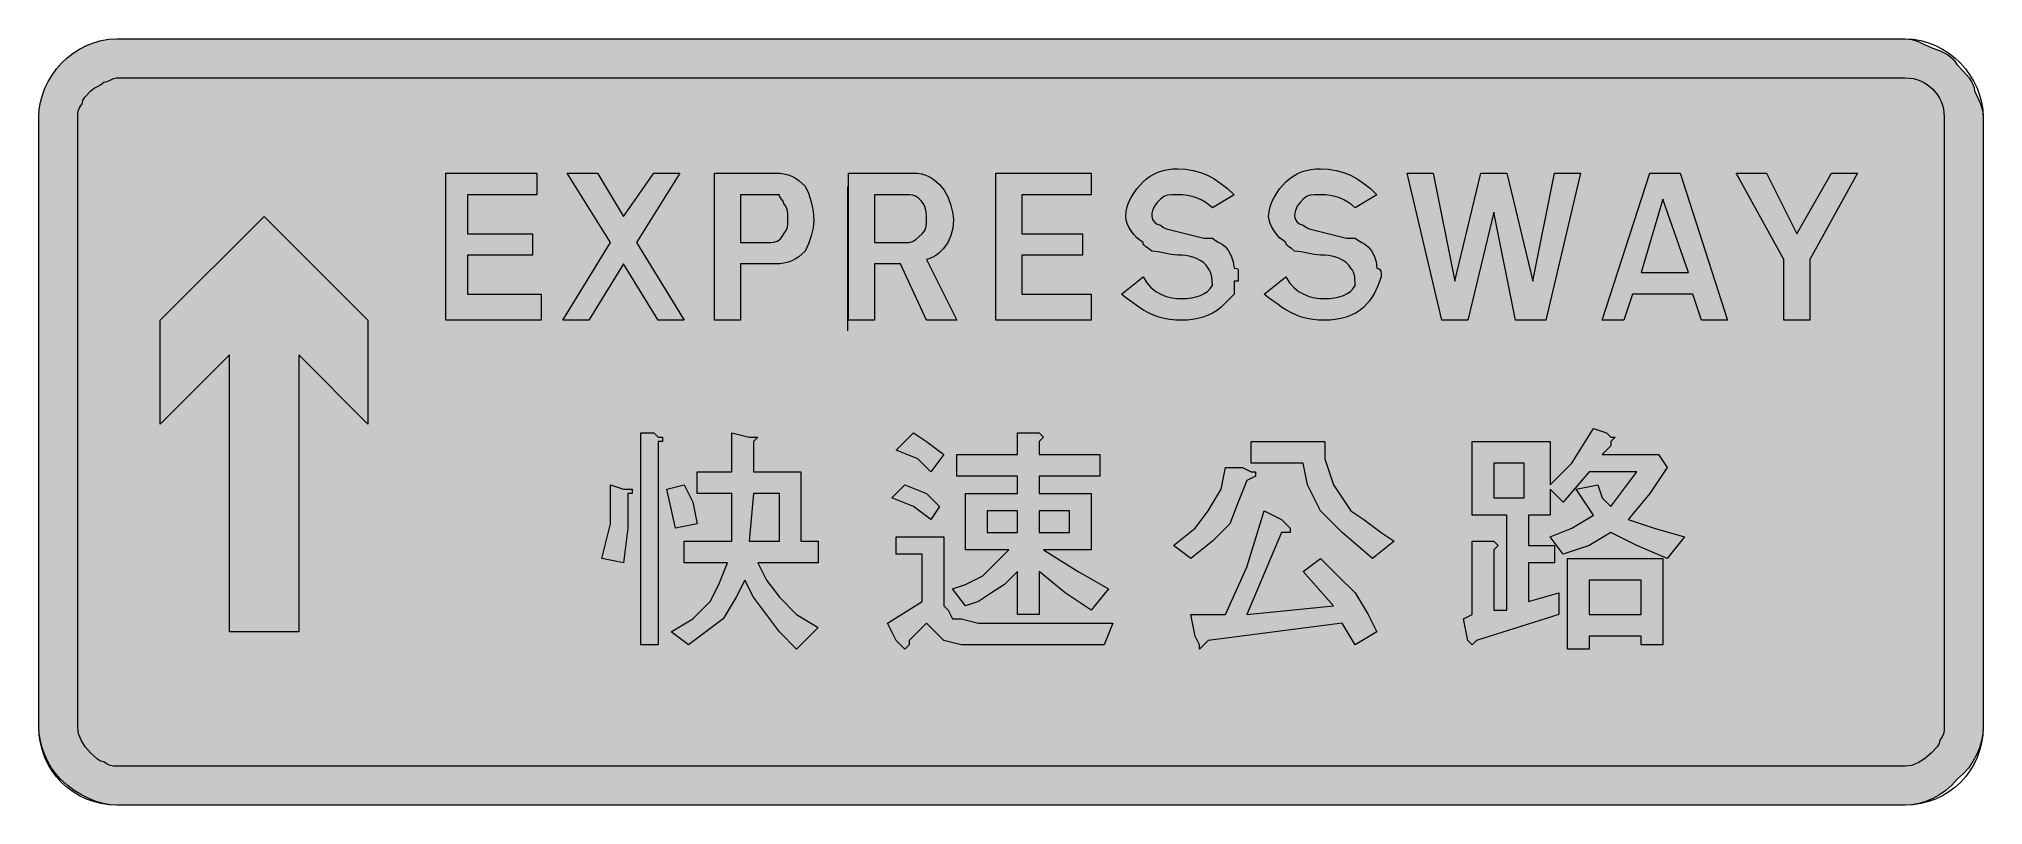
# Model space of a CAD drawing. Header units: metres. Extents: x 14 to 553, y 30 to 242.
import ezdxf

# ---------------------------------------------------------------- set-up
doc = ezdxf.new("R2010")
doc.units = ezdxf.units.M
for name, color, linetype, true_color in [('FILL_BLUE_0000FF', 7, 'Continuous', 0x0000ff), ('FILL_WHITE_FFFFFF', 7, 'Continuous', 0xffffff), ('STROKE_BLUE_0000FF', 7, 'Continuous', 0x0000ff), ('STROKE_WHITE_FFFFFF', 7, 'Continuous', 0xffffff)]:
    doc.layers.add(name, color=color, linetype=linetype, true_color=true_color)

msp = doc.modelspace()

# ---------------------------------------------------------------- hatches: boundary and pattern name
at = {"layer": 'FILL_BLUE_0000FF', "true_color": 0x0000ff}
h = msp.add_hatch(color=7, dxfattribs=at)
h.dxf.hatch_style = 1
h.paths.add_polyline_path([(532.56, 231.06), (533.64, 230.9), (534.67, 230.64), (535.67, 230.28), (536.61, 229.82), (537.5, 229.28), (539.1, 227.97), (540.41, 226.37), (540.95, 225.48), (541.41, 224.54), (541.77, 223.54), (542.03, 222.51), (542.19, 221.43), (542.25, 220.32), (542.25, 51.12), (542.23, 50.22), (542.1, 49.32), (541.74, 48.42), (541.05, 47.52), (540.84, 46.62), (540.3, 45.72), (538.65, 43.92), (536.85, 42.34), (535.05, 41.22), (534.15, 40.83), (533.25, 40.54), (532.35, 40.38), (531.45, 40.32), (35.85, 40.32), (34.95, 40.34), (34.05, 40.47), (33.15, 40.83), (32.25, 41.52), (31.35, 41.73), (30.45, 42.27), (28.65, 43.92), (27.08, 45.72), (25.95, 47.52), (25.56, 48.42), (25.27, 49.32), (25.11, 50.22), (25.05, 51.12), (25.05, 220.32), (25.07, 221.22), (25.2, 222.12), (25.56, 223.02), (26.25, 223.92), (26.46, 224.82), (27, 225.72), (28.65, 227.52), (29.55, 228.23), (30.45, 228.72), (31.35, 229.21), (32.25, 229.92), (33.15, 230.11), (34.05, 230.52), (34.95, 230.93), (35.85, 231.12), (531.45, 231.12), (532.56, 231.06)])
at = {"layer": 'FILL_WHITE_FFFFFF', "true_color": 0xffffff}
h = msp.add_hatch(color=7, dxfattribs=at)
h.dxf.hatch_style = 1
h.paths.add_polyline_path([(531.45, 241.92), (533.25, 241.71), (535.05, 241.17), (536.85, 240.4), (538.65, 239.52), (541.13, 238.6), (543.15, 237.57), (543.99, 236.98), (544.73, 236.31), (545.34, 235.57), (545.85, 234.72), (547.61, 232.92), (549.15, 231.12), (549.76, 230.22), (550.24, 229.32), (550.54, 228.42), (550.65, 227.52), (551.53, 225.72), (552.3, 223.92), (552.84, 222.12), (553.05, 220.32), (553.05, 51.12), (552.94, 49.27), (552.6, 47.35), (552.04, 45.4), (551.25, 43.47), (550.24, 41.59), (549, 39.81), (547.54, 38.18), (545.85, 36.72), (544.39, 35.03), (542.76, 33.57), (540.98, 32.33), (539.1, 31.32), (537.17, 30.53), (535.22, 29.97), (533.3, 29.63), (531.45, 29.52), (35.85, 29.52), (34, 29.63), (32.06, 29.97), (30.07, 30.53), (28.05, 31.32), (26.03, 32.33), (24.04, 33.57), (22.1, 35.03), (20.25, 36.72), (18.96, 38.18), (17.79, 39.81), (16.77, 41.59), (15.9, 43.47), (15.2, 45.4), (14.68, 47.35), (14.36, 49.27), (14.25, 51.12), (14.25, 220.32), (14.36, 222.34), (14.69, 224.35), (15.22, 226.32), (15.94, 228.25), (16.84, 230.12), (17.92, 231.9), (19.16, 233.59), (20.55, 235.17), (22.08, 236.62), (23.74, 237.93), (25.52, 239.09), (27.41, 240.06), (29.4, 240.85), (31.48, 241.43), (33.63, 241.8), (35.85, 241.92), (531.45, 241.92)])
h = msp.add_hatch(color=7, dxfattribs=at)
h.dxf.hatch_style = 1
h.paths.add_polyline_path([(338.5, 195.96), (337.44, 196.69), (336.31, 197.31), (335.1, 197.82), (333.84, 198.21), (332.53, 198.49), (331.2, 198.66), (329.85, 198.72), (328.26, 198.7), (327, 198.57), (325.97, 198.21), (325.05, 197.52), (324.17, 196.6), (323.4, 195.57), (322.86, 194.31), (322.7, 193.57), (322.65, 192.72), (322.86, 191.84), (323.4, 191.07), (324.17, 190.53), (325.05, 190.32), (325.93, 189.63), (326.7, 189.27), (327.45, 189.12), (337.05, 186.72), (339.45, 186.72), (340.35, 186.01), (341.25, 185.52), (342.15, 185.03), (343.05, 184.32), (343.93, 183.21), (344.7, 181.77), (345.24, 180.1), (345.45, 178.32), (346.14, 178.3), (346.5, 178.17), (346.63, 177.81), (346.65, 177.12), (346.65, 175.92), (346.65, 174.72), (345.45, 174.72), (345.45, 173.52), (345.45, 171.12), (341.85, 167.52), (340.84, 166.68), (339.66, 165.94), (338.33, 165.33), (336.9, 164.82), (335.42, 164.43), (333.92, 164.14), (332.45, 163.98), (331.05, 163.92), (329.3, 163.98), (327.66, 164.14), (326.09, 164.43), (324.6, 164.82), (323.16, 165.33), (321.77, 165.94), (320.4, 166.68), (319.05, 167.52), (317.96, 168.42), (316.65, 169.32), (315.34, 170.22), (314.25, 171.12), (320.25, 175.92), (321.26, 174.28), (322.44, 172.96), (323.77, 171.91), (325.2, 171.12), (326.68, 170.55), (328.18, 170.18), (329.65, 169.98), (331.05, 169.92), (332.4, 169.98), (333.71, 170.14), (334.97, 170.43), (336.15, 170.82), (337.21, 171.33), (338.14, 171.94), (338.89, 172.68), (339.45, 173.52), (339.3, 175.92), (338.94, 177.23), (338.65, 177.82), (338.25, 178.32), (337.69, 179.16), (336.96, 179.89), (336.08, 180.51), (335.1, 181.02), (334.07, 181.41), (333.02, 181.69), (332, 181.86), (331.05, 181.92), (329.85, 181.92), (328.05, 182.11), (326.25, 182.52), (324.45, 182.93), (322.65, 183.12), (321.77, 183.83), (321, 184.32), (320.46, 184.81), (320.3, 185.12), (320.25, 185.52), (319.35, 186.08), (318.49, 186.81), (317.68, 187.69), (316.95, 188.67), (316.34, 189.7), (315.86, 190.75), (315.56, 191.77), (315.45, 192.72), (315.56, 194.07), (315.86, 195.4), (316.34, 196.71), (316.95, 197.97), (317.68, 199.18), (318.49, 200.31), (320.25, 202.32), (321.2, 203.16), (322.26, 203.89), (323.39, 204.51), (324.6, 205.02), (325.86, 205.41), (327.17, 205.69), (328.5, 205.86), (329.85, 205.92), (332.05, 205.81), (334.14, 205.47), (336.16, 204.91), (338.1, 204.12), (339.99, 203.11), (341.83, 201.87), (343.65, 200.41), (345.45, 198.72), (339.45, 195.12), (338.5, 195.96)])
h = msp.add_hatch(color=7, dxfattribs=at)
h.dxf.hatch_style = 1
h.paths.add_polyline_path([(378.1, 195.96), (377.04, 196.69), (375.91, 197.31), (374.7, 197.82), (373.44, 198.21), (372.13, 198.49), (370.8, 198.66), (369.45, 198.72), (367.86, 198.7), (366.6, 198.57), (365.57, 198.21), (364.65, 197.52), (363.77, 196.6), (363, 195.57), (362.46, 194.31), (362.3, 193.57), (362.25, 192.72), (362.46, 191.84), (363, 191.07), (363.77, 190.53), (364.65, 190.32), (365.53, 189.63), (366.3, 189.27), (367.05, 189.12), (376.65, 186.72), (379.05, 186.72), (379.95, 186.01), (380.85, 185.52), (381.75, 185.03), (382.65, 184.32), (383.53, 183.21), (384.3, 181.77), (384.84, 180.1), (385.05, 178.32), (385.45, 178.27), (385.74, 178.11), (386.1, 177.57), (386.23, 176.8), (386.25, 175.92), (385.33, 173.43), (384.3, 171.27), (383.04, 169.34), (381.45, 167.52), (380.44, 166.68), (379.26, 165.94), (377.93, 165.33), (376.5, 164.82), (375.02, 164.43), (373.52, 164.14), (372.05, 163.98), (370.65, 163.92), (368.9, 163.98), (367.26, 164.14), (365.69, 164.43), (364.2, 164.82), (362.76, 165.33), (361.37, 165.94), (360, 166.68), (358.65, 167.52), (357.56, 168.42), (356.25, 169.32), (354.94, 170.22), (353.85, 171.12), (359.85, 175.92), (360.86, 174.28), (362.04, 172.96), (363.37, 171.91), (364.8, 171.12), (366.28, 170.55), (367.78, 170.18), (369.25, 169.98), (370.65, 169.92), (372, 169.98), (373.31, 170.14), (374.57, 170.43), (375.75, 170.82), (376.81, 171.33), (377.74, 171.94), (378.49, 172.68), (379.05, 173.52), (378.9, 175.92), (378.54, 177.23), (378.25, 177.82), (377.85, 178.32), (377.29, 179.16), (376.56, 179.89), (375.68, 180.51), (374.7, 181.02), (373.67, 181.41), (372.62, 181.69), (371.6, 181.86), (370.65, 181.92), (369.45, 181.92), (367.65, 182.11), (365.85, 182.52), (364.05, 182.93), (362.25, 183.12), (361.37, 183.83), (360.6, 184.32), (360.06, 184.81), (359.9, 185.12), (359.85, 185.52), (358.95, 186.08), (358.09, 186.81), (357.28, 187.69), (356.55, 188.67), (355.94, 189.7), (355.46, 190.75), (355.16, 191.77), (355.05, 192.72), (355.16, 194.07), (355.46, 195.4), (355.94, 196.71), (356.55, 197.97), (357.28, 199.18), (358.09, 200.31), (359.85, 202.32), (360.8, 203.16), (361.86, 203.89), (362.99, 204.51), (364.2, 205.02), (365.46, 205.41), (366.77, 205.69), (368.1, 205.86), (369.45, 205.92), (371.65, 205.81), (373.74, 205.47), (375.76, 204.91), (377.7, 204.12), (379.59, 203.11), (381.43, 201.87), (383.25, 200.41), (385.05, 198.72), (379.05, 195.12), (378.1, 195.96)])
h = msp.add_hatch(color=7, dxfattribs=at)
h.dxf.hatch_style = 1
h.paths.add_polyline_path([(127.05, 204.72), (152.25, 204.72), (152.25, 198.72), (133.05, 198.72), (133.05, 187.92), (151.05, 187.92), (151.05, 181.92), (133.05, 181.92), (133.05, 171.12), (153.45, 171.12), (153.45, 163.92), (127.05, 163.92), (127.05, 204.72)])
h = msp.add_hatch(color=7, dxfattribs=at)
h.dxf.hatch_style = 1
h.paths.add_polyline_path([(193.05, 163.92), (185.85, 163.92), (176.25, 179.52), (166.65, 163.92), (159.45, 163.92), (172.65, 185.52), (160.65, 204.72), (169.05, 204.72), (176.25, 192.72), (184.65, 204.72), (191.85, 204.72), (179.85, 185.52), (193.05, 163.92)])
h = msp.add_hatch(color=7, dxfattribs=at)
h.dxf.hatch_style = 1
h.paths.add_polyline_path([(220.74, 204.49), (221.86, 204.21), (222.9, 203.82), (223.89, 203.31), (224.83, 202.69), (226.65, 201.12), (227.53, 199.11), (228.3, 196.77), (228.84, 194.2), (229.05, 191.52), (228.84, 189.53), (228.3, 187.32), (227.53, 185.11), (226.65, 183.12), (224.83, 181.54), (223.89, 180.93), (222.9, 180.42), (221.86, 180.03), (220.74, 179.74), (219.55, 179.58), (218.25, 179.52), (208.65, 179.52), (208.65, 163.92), (201.45, 163.92), (201.45, 204.72), (218.25, 204.72), (219.55, 204.66), (220.74, 204.49)])
h.paths.add_polyline_path([(217.05, 185.52), (217.95, 185.56), (218.85, 185.82), (219.3, 186.11), (219.75, 186.53), (220.2, 187.13), (220.65, 187.92), (221.34, 188.82), (221.7, 189.72), (221.83, 190.62), (221.85, 191.52), (221.83, 193.11), (221.7, 194.37), (221.34, 195.4), (220.65, 196.32), (220.6, 196.72), (220.46, 197.03), (220.05, 197.52), (219.64, 198.01), (219.5, 198.32), (219.45, 198.72), (217.05, 198.72), (208.65, 198.72), (208.65, 185.52), (217.05, 185.52)], flags=16)
h = msp.add_hatch(color=7, dxfattribs=at)
h.dxf.hatch_style = 1
h.paths.add_polyline_path([(253.05, 179.52), (245.85, 179.52), (245.85, 163.92), (238.65, 163.92), (238.65, 204.72), (256.65, 204.72), (257.75, 204.66), (258.79, 204.5), (259.77, 204.24), (260.7, 203.88), (261.57, 203.42), (262.39, 202.88), (263.85, 201.57), (265.09, 199.97), (266.1, 198.14), (266.89, 196.11), (267.45, 193.92), (267.62, 192.8), (267.68, 191.68), (267.51, 189.49), (266.96, 187.42), (266.1, 185.52), (264.95, 183.84), (263.57, 182.44), (262.8, 181.87), (261.99, 181.39), (261.14, 181), (260.25, 180.72), (268.65, 163.92), (260.25, 163.92), (253.05, 179.52)])
h.paths.add_polyline_path([(256.35, 185.73), (257.25, 186.27), (259.05, 187.92), (259.74, 188.84), (260.1, 189.87), (260.23, 191.13), (260.25, 192.72), (260.14, 194.01), (259.84, 195.18), (259.36, 196.2), (258.75, 197.07), (258.02, 197.77), (257.21, 198.29), (256.35, 198.61), (255.45, 198.72), (245.85, 198.72), (245.85, 185.52), (255.45, 185.52), (256.35, 185.73)], flags=16)
h = msp.add_hatch(color=7, dxfattribs=at)
h.dxf.hatch_style = 1
h.paths.add_polyline_path([(279.45, 204.72), (305.85, 204.72), (305.85, 198.72), (286.65, 198.72), (286.65, 187.92), (303.45, 187.92), (303.45, 181.92), (286.65, 181.92), (286.65, 171.12), (305.85, 171.12), (305.85, 163.92), (279.45, 163.92), (279.45, 204.72)])
h = msp.add_hatch(color=7, dxfattribs=at)
h.dxf.hatch_style = 1
h.paths.add_polyline_path([(393.45, 204.72), (400.65, 204.72), (406.65, 174.72), (413.85, 204.72), (421.05, 204.72), (428.25, 174.72), (434.25, 204.72), (441.45, 204.72), (431.85, 163.92), (423.45, 163.92), (417.45, 193.92), (410.25, 163.92), (403.05, 163.92), (393.45, 204.72)])
h = msp.add_hatch(color=7, dxfattribs=at)
h.dxf.hatch_style = 1
h.paths.add_polyline_path([(482.25, 163.92), (475.05, 163.92), (472.65, 171.12), (455.85, 171.12), (453.45, 163.92), (447.45, 163.92), (460.65, 204.72), (469.05, 204.72), (482.25, 163.92)])
h.paths.add_polyline_path([(458.25, 177.12), (471.45, 177.12), (464.25, 197.52), (458.25, 177.12)], flags=16)
h = msp.add_hatch(color=7, dxfattribs=at)
h.dxf.hatch_style = 1
h.paths.add_polyline_path([(493.05, 204.72), (501.45, 187.92), (511.05, 204.72), (518.25, 204.72), (505.05, 180.72), (505.05, 163.92), (497.85, 163.92), (497.85, 180.72), (484.65, 204.72), (493.05, 204.72)])
h = msp.add_hatch(color=7, dxfattribs=at)
h.dxf.hatch_style = 1
h.paths.add_polyline_path([(105.45, 135.12), (86.25, 154.32), (86.25, 77.52), (67.05, 77.52), (67.05, 154.32), (47.85, 135.12), (47.85, 163.92), (76.65, 192.72), (105.45, 163.92), (105.45, 135.12)])
h = msp.add_hatch(color=7, dxfattribs=at)
h.dxf.hatch_style = 1
h.paths.add_polyline_path([(181.05, 132.72), (184.65, 132.72), (185.85, 131.52), (187.05, 131.52), (187.05, 130.32), (185.85, 130.32), (185.85, 73.92), (181.05, 73.92), (181.05, 132.72)])
h = msp.add_hatch(color=7, dxfattribs=at)
h.dxf.hatch_style = 1
h.paths.add_polyline_path([(206.25, 132.72), (211.05, 131.52), (212.25, 131.52), (213.45, 131.52), (212.25, 130.32), (212.25, 129.12), (212.25, 121.92), (225.45, 121.92), (225.45, 102.72), (230.25, 102.72), (230.25, 96.72), (213.45, 96.72), (215.85, 91.92), (219.45, 87.12), (224.25, 82.32), (230.25, 78.72), (224.25, 72.72), (219.45, 77.52), (215.85, 82.32), (212.25, 87.12), (209.85, 91.92), (207.45, 87.12), (203.85, 81.12), (199.05, 77.52), (194.25, 73.92), (189.45, 77.52), (195.45, 81.12), (200.25, 85.92), (202.65, 90.72), (205.05, 96.72), (193.05, 96.72), (193.05, 102.72), (206.25, 102.72), (206.25, 115.92), (196.65, 115.92), (196.65, 121.92), (206.25, 121.92), (206.25, 132.72)])
h.paths.add_polyline_path([(212.25, 115.92), (211.05, 102.72), (219.45, 102.72), (219.45, 115.92), (212.25, 115.92)], flags=16)
h = msp.add_hatch(color=7, dxfattribs=at)
h.dxf.hatch_style = 1
h.paths.add_polyline_path([(260.25, 130.32), (265.05, 126.72), (261.45, 121.92), (257.85, 125.52), (251.85, 127.92), (256.65, 132.72), (260.25, 130.32)])
h = msp.add_hatch(color=7, dxfattribs=at)
h.dxf.hatch_style = 1
h.paths.add_polyline_path([(290.25, 132.72), (291.45, 132.72), (292.65, 131.52), (291.45, 130.32), (291.45, 126.72), (308.25, 126.72), (308.25, 120.72), (291.45, 120.72), (291.45, 115.92), (305.85, 115.92), (305.85, 100.32), (292.65, 100.32), (302.25, 94.32), (310.65, 89.52), (305.85, 83.52), (298.65, 88.32), (291.45, 94.32), (291.45, 82.32), (285.45, 82.32), (285.45, 94.32), (281.85, 90.72), (278.25, 88.32), (274.65, 85.92), (271.05, 84.72), (267.45, 89.52), (271.05, 90.72), (275.85, 93.12), (279.45, 96.72), (283.05, 100.32), (271.05, 100.32), (271.05, 115.92), (285.45, 115.92), (285.45, 120.72), (268.65, 120.72), (268.65, 126.72), (285.45, 126.72), (285.45, 132.72), (290.25, 132.72)])
h.paths.add_polyline_path([(277.05, 111.12), (277.05, 105.12), (285.45, 105.12), (285.45, 111.12), (277.05, 111.12)], flags=16)
h.paths.add_polyline_path([(299.85, 111.12), (291.45, 111.12), (291.45, 105.12), (299.85, 105.12), (299.85, 111.12)], flags=16)
h = msp.add_hatch(color=7, dxfattribs=at)
h.dxf.hatch_style = 1
h.paths.add_polyline_path([(370.65, 130.32), (370.65, 125.52), (371.85, 121.92), (373.05, 118.32), (375.45, 114.72), (377.85, 111.12), (381.45, 108.72), (386.25, 105.12), (389.85, 102.72), (383.85, 97.92), (375.45, 105.12), (369.45, 111.12), (365.85, 118.32), (364.65, 124.32), (350.25, 124.32), (350.25, 130.32), (370.65, 130.32)])
h = msp.add_hatch(color=7, dxfattribs=at)
h.dxf.hatch_style = 1
h.paths.add_polyline_path([(433.05, 130.32), (433.05, 118.32), (439.05, 124.32), (445.05, 133.92), (448.65, 132.72), (449.85, 131.52), (451.05, 131.52), (449.85, 130.32), (449.85, 129.12), (447.45, 126.72), (463.05, 126.72), (465.45, 123.12), (460.65, 115.92), (454.65, 108.72), (461.85, 106.32), (470.25, 103.92), (465.45, 97.92), (457.05, 101.52), (449.85, 105.12), (443.85, 101.52), (436.65, 99.12), (433.05, 103.92), (439.05, 106.32), (445.05, 109.92), (442.65, 113.52), (440.25, 117.12), (446.25, 118.32), (447.45, 114.72), (449.85, 112.32), (453.45, 117.12), (457.05, 121.92), (443.85, 121.92), (436.65, 113.52), (433.05, 117.12), (433.05, 109.92), (427.05, 109.92), (427.05, 101.52), (434.25, 101.52), (434.25, 96.72), (427.05, 96.72), (427.05, 85.92), (435.45, 88.32), (435.45, 82.32), (412.65, 75.12), (411.45, 73.92), (410.25, 75.12), (409.05, 81.12), (411.45, 82.32), (411.45, 102.72), (416.25, 102.72), (417.45, 102.72), (418.65, 101.52), (417.45, 100.32), (417.45, 83.52), (421.05, 83.52), (421.05, 109.92), (411.45, 109.92), (411.45, 130.32), (433.05, 130.32)])
h.paths.add_polyline_path([(425.85, 124.32), (417.45, 124.32), (417.45, 114.72), (425.85, 114.72), (425.85, 124.32)], flags=16)
h = msp.add_hatch(color=7, dxfattribs=at)
h.dxf.hatch_style = 1
h.paths.add_polyline_path([(350.25, 121.92), (351.45, 121.92), (351.45, 120.72), (349.05, 119.52), (346.65, 113.52), (344.25, 107.52), (339.45, 102.72), (333.45, 97.92), (328.65, 101.52), (334.65, 106.32), (338.25, 111.12), (341.85, 117.12), (343.05, 123.12), (347.85, 123.12), (350.25, 121.92)])
h = msp.add_hatch(color=7, dxfattribs=at)
h.dxf.hatch_style = 1
h.paths.add_polyline_path([(172.65, 107.52), (172.65, 118.32), (176.25, 117.12), (177.45, 117.12), (178.65, 117.12), (178.65, 115.92), (177.45, 115.92), (177.45, 106.32), (176.25, 96.72), (170.25, 97.92), (172.65, 107.52)])
h = msp.add_hatch(color=7, dxfattribs=at)
h.dxf.hatch_style = 1
h.paths.add_polyline_path([(188.25, 117.12), (193.05, 118.32), (195.45, 113.52), (196.65, 107.52), (190.65, 106.32), (188.25, 117.12)])
h = msp.add_hatch(color=7, dxfattribs=at)
h.dxf.hatch_style = 1
h.paths.add_polyline_path([(260.25, 115.92), (263.85, 112.32), (261.45, 108.72), (256.65, 112.32), (250.65, 114.72), (254.25, 118.32), (260.25, 115.92)])
h = msp.add_hatch(color=7, dxfattribs=at)
h.dxf.hatch_style = 1
h.paths.add_polyline_path([(359.85, 107.52), (361.05, 106.32), (361.05, 105.12), (358.65, 105.12), (349.05, 82.32), (373.05, 84.72), (364.65, 94.32), (369.45, 97.92), (374.25, 93.12), (379.05, 88.32), (382.65, 82.32), (385.05, 77.52), (379.05, 73.92), (375.45, 79.92), (338.25, 75.12), (337.05, 73.92), (335.85, 72.72), (335.85, 73.92), (334.65, 76.32), (333.45, 82.32), (343.05, 82.32), (349.05, 95.52), (353.85, 111.12), (358.65, 108.72), (359.85, 107.52)])
h = msp.add_hatch(color=7, dxfattribs=at)
h.dxf.hatch_style = 1
h.paths.add_polyline_path([(265.05, 103.92), (265.05, 85.92), (265.05, 84.72), (266.25, 83.52), (267.45, 81.12), (269.85, 81.12), (274.65, 79.92), (280.65, 79.92), (311.85, 79.92), (309.45, 73.92), (277.05, 73.92), (269.85, 73.92), (265.05, 75.12), (262.65, 77.52), (260.25, 79.92), (255.45, 75.12), (255.45, 73.92), (254.25, 72.72), (253.05, 73.92), (251.85, 75.12), (249.45, 79.92), (259.05, 85.92), (259.05, 99.12), (251.85, 99.12), (251.85, 103.92), (265.05, 103.92)])
h = msp.add_hatch(color=7, dxfattribs=at)
h.dxf.hatch_style = 1
h.paths.add_polyline_path([(464.25, 97.92), (464.25, 73.92), (458.25, 73.92), (458.25, 76.32), (443.85, 76.32), (443.85, 72.72), (437.85, 72.72), (437.85, 97.92), (464.25, 97.92)])
h.paths.add_polyline_path([(458.25, 91.92), (443.85, 91.92), (443.85, 82.32), (458.25, 82.32), (458.25, 91.92)], flags=16)

# ---------------------------------------------------------------- linework, layer by layer
at = {"layer": 'FILL_BLUE_0000FF', "lineweight": 0, "true_color": 0x0000ff}
msp.add_lwpolyline([(532.56, 231.06), (533.64, 230.9), (534.67, 230.64), (535.67, 230.28), (536.61, 229.82), (537.5, 229.28), (539.1, 227.97), (540.41, 226.37), (540.95, 225.48), (541.41, 224.54), (541.77, 223.54), (542.03, 222.51), (542.19, 221.43), (542.25, 220.32), (542.25, 51.12), (542.23, 50.22), (542.1, 49.32), (541.74, 48.42), (541.05, 47.52), (540.84, 46.62), (540.3, 45.72), (538.65, 43.92), (536.85, 42.34), (535.05, 41.22), (534.15, 40.83), (533.25, 40.54), (532.35, 40.38), (531.45, 40.32), (35.85, 40.32), (34.95, 40.34), (34.05, 40.47), (33.15, 40.83), (32.25, 41.52), (31.35, 41.73), (30.45, 42.27), (28.65, 43.92), (27.08, 45.72), (25.95, 47.52), (25.56, 48.42), (25.27, 49.32), (25.11, 50.22), (25.05, 51.12), (25.05, 220.32), (25.07, 221.22), (25.2, 222.12), (25.56, 223.02), (26.25, 223.92), (26.46, 224.82), (27, 225.72), (28.65, 227.52), (29.55, 228.23), (30.45, 228.72), (31.35, 229.21), (32.25, 229.92), (33.15, 230.11), (34.05, 230.52), (34.95, 230.93), (35.85, 231.12), (531.45, 231.12)], close=True, dxfattribs=at)
at = {"layer": 'FILL_WHITE_FFFFFF', "lineweight": 0, "true_color": 0xffffff}
for points in [[(531.45, 241.92), (533.25, 241.71), (535.05, 241.17), (536.85, 240.4), (538.65, 239.52), (541.13, 238.6), (543.15, 237.57), (543.99, 236.98), (544.73, 236.31), (545.34, 235.57), (545.85, 234.72), (547.61, 232.92), (549.15, 231.12), (549.76, 230.22), (550.24, 229.32), (550.54, 228.42), (550.65, 227.52), (551.53, 225.72), (552.3, 223.92), (552.84, 222.12), (553.05, 220.32), (553.05, 51.12), (552.94, 49.27), (552.6, 47.35), (552.04, 45.4), (551.25, 43.47), (550.24, 41.59), (549, 39.81), (547.54, 38.18), (545.85, 36.72), (544.39, 35.03), (542.76, 33.57), (540.98, 32.33), (539.1, 31.32), (537.17, 30.53), (535.22, 29.97), (533.3, 29.63), (531.45, 29.52), (35.85, 29.52), (34, 29.63), (32.06, 29.97), (30.07, 30.53), (28.05, 31.32), (26.03, 32.33), (24.04, 33.57), (22.1, 35.03), (20.25, 36.72), (18.96, 38.18), (17.79, 39.81), (16.77, 41.59), (15.9, 43.47), (15.2, 45.4), (14.68, 47.35), (14.36, 49.27), (14.25, 51.12), (14.25, 220.32), (14.36, 222.34), (14.69, 224.35), (15.22, 226.32), (15.94, 228.25), (16.84, 230.12), (17.92, 231.9), (19.16, 233.59), (20.55, 235.17), (22.08, 236.62), (23.74, 237.93), (25.52, 239.09), (27.41, 240.06), (29.4, 240.85), (31.48, 241.43), (33.63, 241.8), (35.85, 241.92)], [(338.5, 195.96), (337.44, 196.69), (336.31, 197.31), (335.1, 197.82), (333.84, 198.21), (332.53, 198.49), (331.2, 198.66), (329.85, 198.72), (328.26, 198.7), (327, 198.57), (325.97, 198.21), (325.05, 197.52), (324.17, 196.6), (323.4, 195.57), (322.86, 194.31), (322.7, 193.57), (322.65, 192.72), (322.86, 191.84), (323.4, 191.07), (324.17, 190.53), (325.05, 190.32), (325.93, 189.63), (326.7, 189.27), (327.45, 189.12), (337.05, 186.72), (339.45, 186.72), (340.35, 186.01), (341.25, 185.52), (342.15, 185.03), (343.05, 184.32), (343.93, 183.21), (344.7, 181.77), (345.24, 180.1), (345.45, 178.32), (346.14, 178.3), (346.5, 178.17), (346.63, 177.81), (346.65, 177.12), (346.65, 175.92), (346.65, 174.72), (345.45, 174.72), (345.45, 173.52), (345.45, 171.12), (341.85, 167.52), (340.84, 166.68), (339.66, 165.94), (338.33, 165.33), (336.9, 164.82), (335.42, 164.43), (333.92, 164.14), (332.45, 163.98), (331.05, 163.92), (329.3, 163.98), (327.66, 164.14), (326.09, 164.43), (324.6, 164.82), (323.16, 165.33), (321.77, 165.94), (320.4, 166.68), (319.05, 167.52), (317.96, 168.42), (316.65, 169.32), (315.34, 170.22), (314.25, 171.12), (320.25, 175.92), (321.26, 174.28), (322.44, 172.96), (323.77, 171.91), (325.2, 171.12), (326.68, 170.55), (328.18, 170.18), (329.65, 169.98), (331.05, 169.92), (332.4, 169.98), (333.71, 170.14), (334.97, 170.43), (336.15, 170.82), (337.21, 171.33), (338.14, 171.94), (338.89, 172.68), (339.45, 173.52), (339.3, 175.92), (338.94, 177.23), (338.65, 177.82), (338.25, 178.32), (337.69, 179.16), (336.96, 179.89), (336.08, 180.51), (335.1, 181.02), (334.07, 181.41), (333.02, 181.69), (332, 181.86), (331.05, 181.92), (329.85, 181.92), (328.05, 182.11), (326.25, 182.52), (324.45, 182.93), (322.65, 183.12), (321.77, 183.83), (321, 184.32), (320.46, 184.81), (320.3, 185.12), (320.25, 185.52), (319.35, 186.08), (318.49, 186.81), (317.68, 187.69), (316.95, 188.67), (316.34, 189.7), (315.86, 190.75), (315.56, 191.77), (315.45, 192.72), (315.56, 194.07), (315.86, 195.4), (316.34, 196.71), (316.95, 197.97), (317.68, 199.18), (318.49, 200.31), (320.25, 202.32), (321.2, 203.16), (322.26, 203.89), (323.39, 204.51), (324.6, 205.02), (325.86, 205.41), (327.17, 205.69), (328.5, 205.86), (329.85, 205.92), (332.05, 205.81), (334.14, 205.47), (336.16, 204.91), (338.1, 204.12), (339.99, 203.11), (341.83, 201.87), (343.65, 200.41), (345.45, 198.72), (339.45, 195.12)], [(378.1, 195.96), (377.04, 196.69), (375.91, 197.31), (374.7, 197.82), (373.44, 198.21), (372.13, 198.49), (370.8, 198.66), (369.45, 198.72), (367.86, 198.7), (366.6, 198.57), (365.57, 198.21), (364.65, 197.52), (363.77, 196.6), (363, 195.57), (362.46, 194.31), (362.3, 193.57), (362.25, 192.72), (362.46, 191.84), (363, 191.07), (363.77, 190.53), (364.65, 190.32), (365.53, 189.63), (366.3, 189.27), (367.05, 189.12), (376.65, 186.72), (379.05, 186.72), (379.95, 186.01), (380.85, 185.52), (381.75, 185.03), (382.65, 184.32), (383.53, 183.21), (384.3, 181.77), (384.84, 180.1), (385.05, 178.32), (385.45, 178.27), (385.74, 178.11), (386.1, 177.57), (386.23, 176.8), (386.25, 175.92), (385.33, 173.43), (384.3, 171.27), (383.04, 169.34), (381.45, 167.52), (380.44, 166.68), (379.26, 165.94), (377.93, 165.33), (376.5, 164.82), (375.02, 164.43), (373.52, 164.14), (372.05, 163.98), (370.65, 163.92), (368.9, 163.98), (367.26, 164.14), (365.69, 164.43), (364.2, 164.82), (362.76, 165.33), (361.37, 165.94), (360, 166.68), (358.65, 167.52), (357.56, 168.42), (356.25, 169.32), (354.94, 170.22), (353.85, 171.12), (359.85, 175.92), (360.86, 174.28), (362.04, 172.96), (363.37, 171.91), (364.8, 171.12), (366.28, 170.55), (367.78, 170.18), (369.25, 169.98), (370.65, 169.92), (372, 169.98), (373.31, 170.14), (374.57, 170.43), (375.75, 170.82), (376.81, 171.33), (377.74, 171.94), (378.49, 172.68), (379.05, 173.52), (378.9, 175.92), (378.54, 177.23), (378.25, 177.82), (377.85, 178.32), (377.29, 179.16), (376.56, 179.89), (375.68, 180.51), (374.7, 181.02), (373.67, 181.41), (372.62, 181.69), (371.6, 181.86), (370.65, 181.92), (369.45, 181.92), (367.65, 182.11), (365.85, 182.52), (364.05, 182.93), (362.25, 183.12), (361.37, 183.83), (360.6, 184.32), (360.06, 184.81), (359.9, 185.12), (359.85, 185.52), (358.95, 186.08), (358.09, 186.81), (357.28, 187.69), (356.55, 188.67), (355.94, 189.7), (355.46, 190.75), (355.16, 191.77), (355.05, 192.72), (355.16, 194.07), (355.46, 195.4), (355.94, 196.71), (356.55, 197.97), (357.28, 199.18), (358.09, 200.31), (359.85, 202.32), (360.8, 203.16), (361.86, 203.89), (362.99, 204.51), (364.2, 205.02), (365.46, 205.41), (366.77, 205.69), (368.1, 205.86), (369.45, 205.92), (371.65, 205.81), (373.74, 205.47), (375.76, 204.91), (377.7, 204.12), (379.59, 203.11), (381.43, 201.87), (383.25, 200.41), (385.05, 198.72), (379.05, 195.12)], [(127.05, 204.72), (152.25, 204.72), (152.25, 198.72), (133.05, 198.72), (133.05, 187.92), (151.05, 187.92), (151.05, 181.92), (133.05, 181.92), (133.05, 171.12), (153.45, 171.12), (153.45, 163.92), (127.05, 163.92)], [(193.05, 163.92), (185.85, 163.92), (176.25, 179.52), (166.65, 163.92), (159.45, 163.92), (172.65, 185.52), (160.65, 204.72), (169.05, 204.72), (176.25, 192.72), (184.65, 204.72), (191.85, 204.72), (179.85, 185.52)], [(220.74, 204.49), (221.86, 204.21), (222.9, 203.82), (223.89, 203.31), (224.83, 202.69), (226.65, 201.12), (227.53, 199.11), (228.3, 196.77), (228.84, 194.2), (229.05, 191.52), (228.84, 189.53), (228.3, 187.32), (227.53, 185.11), (226.65, 183.12), (224.83, 181.54), (223.89, 180.93), (222.9, 180.42), (221.86, 180.03), (220.74, 179.74), (219.55, 179.58), (218.25, 179.52), (208.65, 179.52), (208.65, 163.92), (201.45, 163.92), (201.45, 204.72), (218.25, 204.72), (219.55, 204.66)], [(253.05, 179.52), (245.85, 179.52), (245.85, 163.92), (238.65, 163.92), (238.65, 204.72), (256.65, 204.72), (257.75, 204.66), (258.79, 204.5), (259.77, 204.24), (260.7, 203.88), (261.57, 203.42), (262.39, 202.88), (263.85, 201.57), (265.09, 199.97), (266.1, 198.14), (266.89, 196.11), (267.45, 193.92), (267.62, 192.8), (267.68, 191.68), (267.51, 189.49), (266.96, 187.42), (266.1, 185.52), (264.95, 183.84), (263.57, 182.44), (262.8, 181.87), (261.99, 181.39), (261.14, 181), (260.25, 180.72), (268.65, 163.92), (260.25, 163.92)], [(279.45, 204.72), (305.85, 204.72), (305.85, 198.72), (286.65, 198.72), (286.65, 187.92), (303.45, 187.92), (303.45, 181.92), (286.65, 181.92), (286.65, 171.12), (305.85, 171.12), (305.85, 163.92), (279.45, 163.92)], [(393.45, 204.72), (400.65, 204.72), (406.65, 174.72), (413.85, 204.72), (421.05, 204.72), (428.25, 174.72), (434.25, 204.72), (441.45, 204.72), (431.85, 163.92), (423.45, 163.92), (417.45, 193.92), (410.25, 163.92), (403.05, 163.92)], [(482.25, 163.92), (475.05, 163.92), (472.65, 171.12), (455.85, 171.12), (453.45, 163.92), (447.45, 163.92), (460.65, 204.72), (469.05, 204.72)], [(493.05, 204.72), (501.45, 187.92), (511.05, 204.72), (518.25, 204.72), (505.05, 180.72), (505.05, 163.92), (497.85, 163.92), (497.85, 180.72), (484.65, 204.72)], [(217.05, 185.52), (217.95, 185.56), (218.85, 185.82), (219.3, 186.11), (219.75, 186.53), (220.2, 187.13), (220.65, 187.92), (221.34, 188.82), (221.7, 189.72), (221.83, 190.62), (221.85, 191.52), (221.83, 193.11), (221.7, 194.37), (221.34, 195.4), (220.65, 196.32), (220.6, 196.72), (220.46, 197.03), (220.05, 197.52), (219.64, 198.01), (219.5, 198.32), (219.45, 198.72), (217.05, 198.72), (208.65, 198.72), (208.65, 185.52)], [(256.35, 185.73), (257.25, 186.27), (259.05, 187.92), (259.74, 188.84), (260.1, 189.87), (260.23, 191.13), (260.25, 192.72), (260.14, 194.01), (259.84, 195.18), (259.36, 196.2), (258.75, 197.07), (258.02, 197.77), (257.21, 198.29), (256.35, 198.61), (255.45, 198.72), (245.85, 198.72), (245.85, 185.52), (255.45, 185.52)], [(458.25, 177.12), (471.45, 177.12), (464.25, 197.52)], [(105.45, 135.12), (86.25, 154.32), (86.25, 77.52), (67.05, 77.52), (67.05, 154.32), (47.85, 135.12), (47.85, 163.92), (76.65, 192.72), (105.45, 163.92)], [(181.05, 132.72), (184.65, 132.72), (185.85, 131.52), (187.05, 131.52), (187.05, 130.32), (185.85, 130.32), (185.85, 73.92), (181.05, 73.92)], [(206.25, 132.72), (211.05, 131.52), (212.25, 131.52), (213.45, 131.52), (212.25, 130.32), (212.25, 129.12), (212.25, 121.92), (225.45, 121.92), (225.45, 102.72), (230.25, 102.72), (230.25, 96.72), (213.45, 96.72), (215.85, 91.92), (219.45, 87.12), (224.25, 82.32), (230.25, 78.72), (224.25, 72.72), (219.45, 77.52), (215.85, 82.32), (212.25, 87.12), (209.85, 91.92), (207.45, 87.12), (203.85, 81.12), (199.05, 77.52), (194.25, 73.92), (189.45, 77.52), (195.45, 81.12), (200.25, 85.92), (202.65, 90.72), (205.05, 96.72), (193.05, 96.72), (193.05, 102.72), (206.25, 102.72), (206.25, 115.92), (196.65, 115.92), (196.65, 121.92), (206.25, 121.92)], [(260.25, 130.32), (265.05, 126.72), (261.45, 121.92), (257.85, 125.52), (251.85, 127.92), (256.65, 132.72)], [(290.25, 132.72), (291.45, 132.72), (292.65, 131.52), (291.45, 130.32), (291.45, 126.72), (308.25, 126.72), (308.25, 120.72), (291.45, 120.72), (291.45, 115.92), (305.85, 115.92), (305.85, 100.32), (292.65, 100.32), (302.25, 94.32), (310.65, 89.52), (305.85, 83.52), (298.65, 88.32), (291.45, 94.32), (291.45, 82.32), (285.45, 82.32), (285.45, 94.32), (281.85, 90.72), (278.25, 88.32), (274.65, 85.92), (271.05, 84.72), (267.45, 89.52), (271.05, 90.72), (275.85, 93.12), (279.45, 96.72), (283.05, 100.32), (271.05, 100.32), (271.05, 115.92), (285.45, 115.92), (285.45, 120.72), (268.65, 120.72), (268.65, 126.72), (285.45, 126.72), (285.45, 132.72)], [(370.65, 130.32), (370.65, 125.52), (371.85, 121.92), (373.05, 118.32), (375.45, 114.72), (377.85, 111.12), (381.45, 108.72), (386.25, 105.12), (389.85, 102.72), (383.85, 97.92), (375.45, 105.12), (369.45, 111.12), (365.85, 118.32), (364.65, 124.32), (350.25, 124.32), (350.25, 130.32)], [(433.05, 130.32), (433.05, 118.32), (439.05, 124.32), (445.05, 133.92), (448.65, 132.72), (449.85, 131.52), (451.05, 131.52), (449.85, 130.32), (449.85, 129.12), (447.45, 126.72), (463.05, 126.72), (465.45, 123.12), (460.65, 115.92), (454.65, 108.72), (461.85, 106.32), (470.25, 103.92), (465.45, 97.92), (457.05, 101.52), (449.85, 105.12), (443.85, 101.52), (436.65, 99.12), (433.05, 103.92), (439.05, 106.32), (445.05, 109.92), (442.65, 113.52), (440.25, 117.12), (446.25, 118.32), (447.45, 114.72), (449.85, 112.32), (453.45, 117.12), (457.05, 121.92), (443.85, 121.92), (436.65, 113.52), (433.05, 117.12), (433.05, 109.92), (427.05, 109.92), (427.05, 101.52), (434.25, 101.52), (434.25, 96.72), (427.05, 96.72), (427.05, 85.92), (435.45, 88.32), (435.45, 82.32), (412.65, 75.12), (411.45, 73.92), (410.25, 75.12), (409.05, 81.12), (411.45, 82.32), (411.45, 102.72), (416.25, 102.72), (417.45, 102.72), (418.65, 101.52), (417.45, 100.32), (417.45, 83.52), (421.05, 83.52), (421.05, 109.92), (411.45, 109.92), (411.45, 130.32)], [(425.85, 124.32), (417.45, 124.32), (417.45, 114.72), (425.85, 114.72)], [(350.25, 121.92), (351.45, 121.92), (351.45, 120.72), (349.05, 119.52), (346.65, 113.52), (344.25, 107.52), (339.45, 102.72), (333.45, 97.92), (328.65, 101.52), (334.65, 106.32), (338.25, 111.12), (341.85, 117.12), (343.05, 123.12), (347.85, 123.12)], [(172.65, 107.52), (172.65, 118.32), (176.25, 117.12), (177.45, 117.12), (178.65, 117.12), (178.65, 115.92), (177.45, 115.92), (177.45, 106.32), (176.25, 96.72), (170.25, 97.92)], [(188.25, 117.12), (193.05, 118.32), (195.45, 113.52), (196.65, 107.52), (190.65, 106.32)], [(212.25, 115.92), (211.05, 102.72), (219.45, 102.72), (219.45, 115.92)], [(260.25, 115.92), (263.85, 112.32), (261.45, 108.72), (256.65, 112.32), (250.65, 114.72), (254.25, 118.32)], [(277.05, 111.12), (277.05, 105.12), (285.45, 105.12), (285.45, 111.12)], [(299.85, 111.12), (291.45, 111.12), (291.45, 105.12), (299.85, 105.12)], [(359.85, 107.52), (361.05, 106.32), (361.05, 105.12), (358.65, 105.12), (349.05, 82.32), (373.05, 84.72), (364.65, 94.32), (369.45, 97.92), (374.25, 93.12), (379.05, 88.32), (382.65, 82.32), (385.05, 77.52), (379.05, 73.92), (375.45, 79.92), (338.25, 75.12), (337.05, 73.92), (335.85, 72.72), (335.85, 73.92), (334.65, 76.32), (333.45, 82.32), (343.05, 82.32), (349.05, 95.52), (353.85, 111.12), (358.65, 108.72)], [(265.05, 103.92), (265.05, 85.92), (265.05, 84.72), (266.25, 83.52), (267.45, 81.12), (269.85, 81.12), (274.65, 79.92), (280.65, 79.92), (311.85, 79.92), (309.45, 73.92), (277.05, 73.92), (269.85, 73.92), (265.05, 75.12), (262.65, 77.52), (260.25, 79.92), (255.45, 75.12), (255.45, 73.92), (254.25, 72.72), (253.05, 73.92), (251.85, 75.12), (249.45, 79.92), (259.05, 85.92), (259.05, 99.12), (251.85, 99.12), (251.85, 103.92)], [(464.25, 97.92), (464.25, 73.92), (458.25, 73.92), (458.25, 76.32), (443.85, 76.32), (443.85, 72.72), (437.85, 72.72), (437.85, 97.92)], [(458.25, 91.92), (443.85, 91.92), (443.85, 82.32), (458.25, 82.32)]]:
    msp.add_lwpolyline(points, close=True, dxfattribs=at)
at = {"layer": 'STROKE_BLUE_0000FF', "lineweight": 0, "true_color": 0x0000ff}
msp.add_lwpolyline([(531.45, 241.92), (533.67, 241.8), (535.82, 241.43), (537.9, 240.85), (539.89, 240.06), (541.78, 239.09), (543.56, 237.93), (545.22, 236.62), (546.75, 235.17), (548.14, 233.59), (549.38, 231.9), (550.46, 230.12), (551.36, 228.25), (552.08, 226.32), (552.61, 224.35), (552.94, 222.34), (553.05, 220.32), (553.05, 51.12), (552.94, 48.9), (552.61, 46.75), (552.08, 44.67), (551.36, 42.68), (550.46, 40.79), (549.38, 39.01), (548.14, 37.35), (546.75, 35.82), (545.22, 34.43), (543.56, 33.19), (541.78, 32.11), (539.89, 31.21), (537.9, 30.49), (535.82, 29.96), (533.67, 29.63), (531.45, 29.52), (35.85, 29.52), (33.63, 29.63), (31.48, 29.96), (29.4, 30.49), (27.41, 31.21), (25.52, 32.11), (23.74, 33.19), (22.08, 34.43), (20.55, 35.82), (19.16, 37.35), (17.92, 39.01), (16.84, 40.79), (15.94, 42.68), (15.22, 44.67), (14.69, 46.75), (14.36, 48.9), (14.25, 51.12), (14.25, 220.32), (14.36, 222.34), (14.69, 224.35), (15.22, 226.32), (15.94, 228.25), (16.84, 230.12), (17.92, 231.9), (19.16, 233.59), (20.55, 235.17), (22.08, 236.62), (23.74, 237.93), (25.52, 239.09), (27.41, 240.06), (29.4, 240.85), (31.48, 241.43), (33.63, 241.8), (35.85, 241.92), (531.45, 241.92)], dxfattribs=at)
at = {"layer": 'STROKE_WHITE_FFFFFF', "lineweight": 0, "true_color": 0xffffff}
for points in [[(238.45, 160.96), (238.45, 200.96)], [(338.45, 170.96), (338.45, 170.96)], [(378.45, 170.96), (378.45, 170.96)]]:
    msp.add_lwpolyline(points, dxfattribs=at)

doc.saveas('drawing.dxf')
